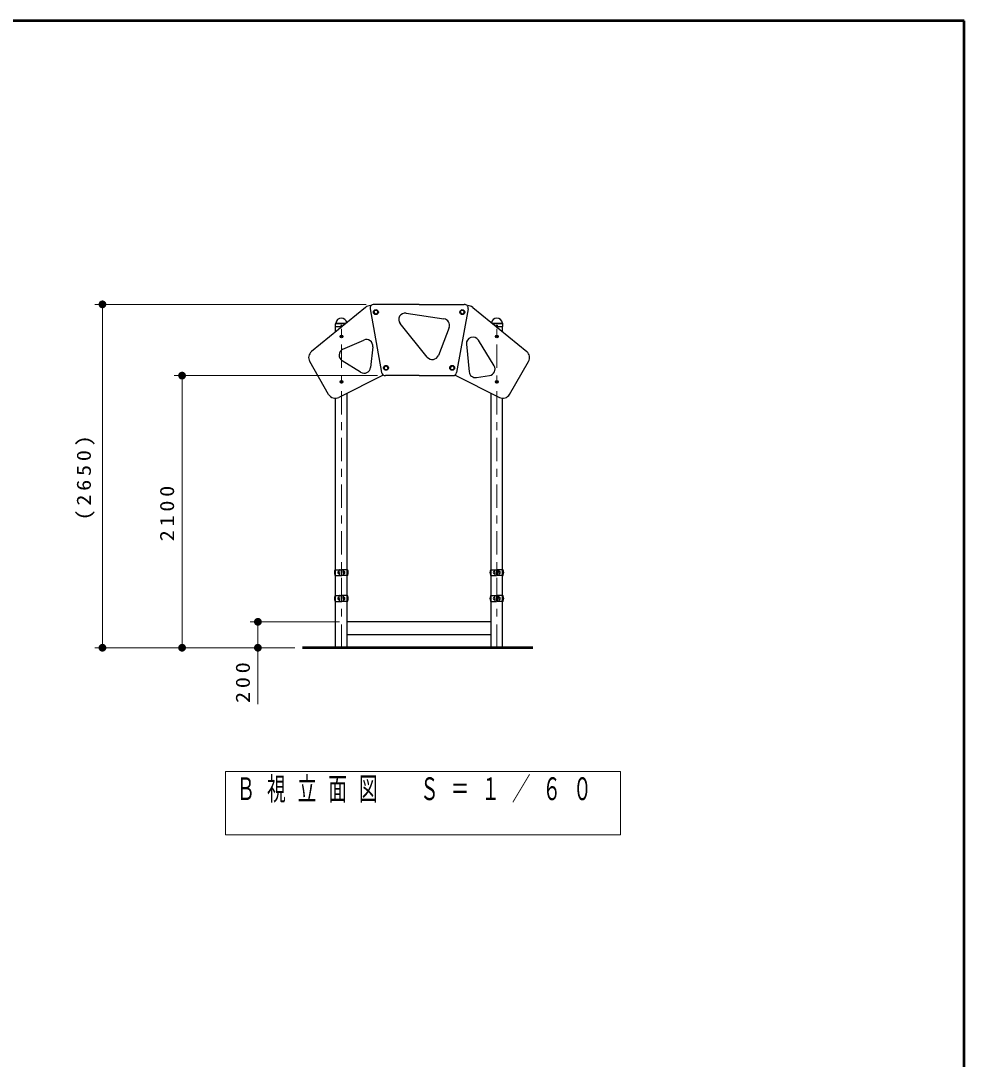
# Model space of a CAD drawing. Units: millimetres on the paper, scale 1:60. Extents: x -385 to 0, y -594 to 267.
# Drawn here: x -121.4 to 0, y -163.6 to -30 of the extents above; entities that cross this region are included whole.
import ezdxf

# ---------------------------------------------------------------- set-up
doc = ezdxf.new("R2010")
doc.units = ezdxf.units.MM
doc.linetypes.add('USER1', pattern=[4.5, 2.5, -2])
doc.linetypes.add('USER2', pattern=[6, 3, -1, 1, -1])
doc.layers.add('1_60', color=7, linetype='Continuous', lineweight=25)
doc.layers.add('NAKAMURA図枠', color=7, linetype='Continuous', lineweight=13)
doc.styles.add('ＭＳ ゴシック', font='')
doc.styles.get('ＭＳ ゴシック').set_extended_font_data('MS Gothic')

# ---------------------------------------------------------------- blocks, each defined once
blk = doc.blocks.new('filled_dot')
at = {"color": 0, "linetype": 'Continuous', "lineweight": -2, "const_width": 1.25}
blk.add_lwpolyline([(-0.625, 0, 1), (0.625, 0, 1)], format="xyb", close=True, dxfattribs=at)

msp = doc.modelspace()

# ---------------------------------------------------------------- linework, layer by layer
at = {"layer": '1_60', "lineweight": 13}
for p, q in [((-76.956, -66.476), (-111.881, -66.476)), ((-110.881, -110.643), (-110.881, -66.476)), ((-80.883, -68.967), (-79.599, -68.967)), ((-80.853, -68.909), (-79.528, -68.909)), ((-60.749, -68.909), (-59.427, -68.909)), ((-60.678, -68.967), (-59.394, -68.967)), ((-75.472, -75.643), (-101.635, -75.643)), ((-100.635, -110.643), (-100.635, -75.643)), ((-80.396, -107.309), (-91.881, -107.309)), ((-90.881, -117.893), (-90.881, -107.309)), ((-86.148, -110.643), (-111.881, -110.643)), ((-86.148, -110.643), (-101.635, -110.643)), ((-86.148, -110.643), (-91.881, -110.643)), ((-95.034, -126.576), (-95.034, -134.709)), ((-44.234, -126.576), (-95.034, -126.576)), ((-44.234, -134.709), (-44.234, -126.576)), ((-95.034, -134.709), (-44.234, -134.709))]:
    msp.add_line(p, q, dxfattribs=at)
at = {"layer": '1_60', "color": 190}
for p, q in [((-70.139, -66.475), (-75.956, -66.475)), ((-70.139, -66.475), (-64.321, -66.475)), ((-77.035, -66.868), (-83.982, -72.554)), ((-76.448, -67.065), (-74.963, -75.232)), ((-71.795, -67.603), (-66.938, -68.321)), ((-63.829, -67.065), (-65.314, -75.232)), ((-63.242, -66.868), (-56.296, -72.554)), ((-69.084, -73.265), (-72.565, -68.951)), ((-66.281, -69.443), (-67.657, -73.039)), ((-79.948, -72.256), (-77.264, -71.073)), ((-76.1, -71.926), (-76.391, -74.598)), ((-64.044, -71.594), (-63.703, -75.147)), ((-60.493, -74.374), (-62.503, -71.081)), ((-81.777, -78.049), (-84.214, -73.828)), ((-77.66, -75.215), (-80.052, -73.726)), ((-58.5, -78.049), (-56.063, -73.828)), ((-74.769, -75.582), (-80.462, -78.442)), ((-70.139, -75.642), (-74.472, -75.642)), ((-70.139, -75.642), (-65.806, -75.642)), ((-65.509, -75.582), (-59.815, -78.442)), ((-62.746, -75.891), (-61.077, -75.632))]:
    msp.add_line(p, q, dxfattribs=at)
at = {"layer": '1_60'}
for p, q in [((-80.913, -69.317), (-80.906, -68.986)), ((-80.905, -69.325), (-80.913, -69.317)), ((-80.905, -69.325), (-80.037, -69.325)), ((-80.886, -68.938), (-80.867, -68.92)), ((-80.881, -70.016), (-80.881, -69.325)), ((-60.24, -69.325), (-59.372, -69.325)), ((-59.392, -68.938), (-59.41, -68.92)), ((-59.397, -70.016), (-59.397, -69.325)), ((-59.364, -69.317), (-59.372, -69.325)), ((-59.364, -69.317), (-59.371, -68.986)), ((-80.881, -110.643), (-80.881, -78.549)), ((-79.396, -110.643), (-79.396, -77.907)), ((-60.881, -110.643), (-60.881, -77.907)), ((-59.396, -110.643), (-59.396, -78.549)), ((-60.881, -107.309), (-79.396, -107.309)), ((-60.881, -108.976), (-79.396, -108.976))]:
    msp.add_line(p, q, dxfattribs=at)
at = {"layer": '1_60', "linetype": 'USER1', "lineweight": 13}
for p, q in [((-80.881, -68.975), (-79.61, -68.975)), ((-60.668, -68.975), (-59.397, -68.975))]:
    msp.add_line(p, q, dxfattribs=at)
at = {"layer": '1_60', "linetype": 'USER2', "lineweight": 13}
for p, q in [((-80.139, -110.643), (-80.139, -68.976)), ((-60.139, -110.643), (-60.139, -68.976))]:
    msp.add_line(p, q, dxfattribs=at)
at = {"layer": '1_60', "color": 4}
for p, q in [((-80.177, -70.534), (-80.216, -70.6)), ((-80.216, -70.6), (-80.177, -70.667)), ((-80.177, -70.534), (-80.1, -70.534)), ((-80.177, -70.667), (-80.1, -70.667)), ((-80.1, -70.534), (-80.062, -70.6)), ((-80.062, -70.6), (-80.1, -70.667)), ((-60.177, -70.534), (-60.215, -70.6)), ((-60.215, -70.6), (-60.177, -70.667)), ((-60.1, -70.534), (-60.177, -70.534)), ((-60.1, -70.667), (-60.177, -70.667)), ((-60.1, -70.534), (-60.062, -70.6)), ((-60.062, -70.6), (-60.1, -70.667)), ((-80.177, -76.367), (-80.216, -76.434)), ((-80.216, -76.434), (-80.177, -76.501)), ((-80.177, -76.367), (-80.1, -76.367)), ((-80.177, -76.501), (-80.1, -76.501)), ((-80.1, -76.367), (-80.062, -76.434)), ((-80.062, -76.434), (-80.1, -76.501)), ((-60.177, -76.367), (-60.215, -76.434)), ((-60.215, -76.434), (-60.177, -76.501)), ((-60.1, -76.367), (-60.177, -76.367)), ((-60.1, -76.501), (-60.177, -76.501)), ((-60.1, -76.367), (-60.062, -76.434)), ((-60.062, -76.434), (-60.1, -76.501))]:
    msp.add_line(p, q, dxfattribs=at)
at = {"layer": '1_60', "color": 2}
for p, q in [((-80.907, -100.601), (-80.197, -100.601)), ((-80.906, -101.351), (-80.197, -101.351)), ((-80.41, -100.821), (-80.443, -100.82)), ((-80.41, -101.131), (-80.443, -101.132)), ((-80.41, -100.976), (-80.41, -100.618)), ((-80.41, -100.976), (-80.41, -101.334)), ((-80.164, -100.634), (-80.164, -101.318)), ((-80.114, -100.634), (-80.114, -101.318)), ((-79.37, -100.601), (-80.081, -100.601)), ((-79.37, -101.351), (-80.081, -101.351)), ((-79.868, -100.976), (-79.868, -100.618)), ((-79.868, -100.821), (-79.835, -100.82)), ((-79.868, -100.976), (-79.868, -101.334)), ((-79.868, -101.131), (-79.835, -101.132)), ((-60.907, -100.601), (-60.197, -100.601)), ((-60.906, -101.351), (-60.197, -101.351)), ((-60.41, -100.821), (-60.443, -100.82)), ((-60.41, -101.131), (-60.443, -101.132)), ((-60.41, -100.976), (-60.41, -100.618)), ((-60.41, -100.976), (-60.41, -101.334)), ((-60.164, -100.634), (-60.164, -101.318)), ((-60.114, -100.634), (-60.114, -101.318)), ((-59.37, -100.601), (-60.081, -100.601)), ((-59.37, -101.351), (-60.081, -101.351)), ((-59.868, -100.976), (-59.868, -100.618)), ((-59.868, -100.821), (-59.835, -100.82)), ((-59.868, -100.976), (-59.868, -101.334)), ((-59.868, -101.131), (-59.835, -101.132)), ((-80.907, -103.934), (-80.197, -103.934)), ((-80.41, -104.155), (-80.443, -104.154)), ((-80.41, -104.309), (-80.41, -103.951)), ((-80.164, -103.968), (-80.164, -104.651)), ((-80.114, -103.968), (-80.114, -104.651)), ((-79.37, -103.934), (-80.081, -103.934)), ((-79.868, -104.309), (-79.868, -103.951)), ((-79.868, -104.155), (-79.835, -104.154)), ((-60.907, -103.934), (-60.197, -103.934)), ((-60.41, -104.155), (-60.443, -104.154)), ((-60.41, -104.309), (-60.41, -103.951)), ((-60.164, -103.968), (-60.164, -104.651)), ((-60.114, -103.968), (-60.114, -104.651)), ((-59.37, -103.934), (-60.081, -103.934)), ((-59.868, -104.309), (-59.868, -103.951)), ((-59.868, -104.155), (-59.835, -104.154)), ((-80.906, -104.684), (-80.197, -104.684)), ((-80.41, -104.464), (-80.443, -104.465)), ((-80.41, -104.309), (-80.41, -104.668)), ((-79.37, -104.684), (-80.081, -104.684)), ((-79.868, -104.309), (-79.868, -104.668)), ((-79.868, -104.464), (-79.835, -104.465)), ((-60.906, -104.684), (-60.197, -104.684)), ((-60.41, -104.464), (-60.443, -104.465)), ((-60.41, -104.309), (-60.41, -104.668)), ((-59.37, -104.684), (-60.081, -104.684)), ((-59.868, -104.309), (-59.868, -104.668)), ((-59.868, -104.464), (-59.835, -104.465))]:
    msp.add_line(p, q, dxfattribs=at)
at = {"layer": '1_60', "lineweight": 50}
msp.add_line((-55.52, -110.643), (-85.148, -110.643), dxfattribs=at)
at = {"layer": '1_60', "color": 2}
for centre in [(-75.696, -67.475), (-64.581, -67.475), (-74.393, -74.642), (-65.884, -74.642)]:
    msp.add_circle(centre, 0.317, dxfattribs=at)
at = {"layer": '1_60', "color": 2, "lineweight": 13}
for centre in [(-75.696, -67.475), (-64.581, -67.475), (-74.393, -74.642), (-65.884, -74.642)]:
    msp.add_circle(centre, 0.212, dxfattribs=at)
at = {"layer": '1_60'}
for centre in [(-80.139, -69.192), (-60.139, -69.192)]:
    msp.add_circle(centre, 0.05, dxfattribs=at)
at = {"layer": '1_60', "color": 4}
for centre in [(-80.139, -70.6), (-60.139, -70.6), (-80.139, -76.434), (-60.139, -76.434)]:
    msp.add_circle(centre, 0.175, dxfattribs=at)
at = {"layer": '1_60', "color": 4, "linetype": 'USER1', "lineweight": 13}
for centre in [(-80.139, -70.6), (-60.139, -70.6), (-80.139, -76.434), (-60.139, -76.434)]:
    msp.add_circle(centre, 0.104, dxfattribs=at)
at = {"layer": '1_60', "color": 4, "lineweight": 13}
for centre in [(-80.139, -70.6), (-60.139, -70.6), (-80.139, -76.434), (-60.139, -76.434)]:
    msp.add_circle(centre, 0.0917, dxfattribs=at)
at = {"layer": '1_60', "color": 190}
for centre, radius, start, end in [((-76.402, -67.642), 1, 90, 129.30242), ((-75.956, -66.975), 0.5, 90, 190.30485), ((-64.321, -66.975), 0.5, 349.69515, 90), ((-63.875, -67.642), 1, 50.69758, 90), ((-71.917, -68.428), 0.833, 81.59349, 218.90113), ((-67.06, -69.145), 0.833, 339.0605, 81.59349), ((-63.215, -71.515), 0.833, 31.39876, 185.47985), ((-76.928, -71.835), 0.833, 353.77417, 113.79484), ((-83.348, -73.328), 1, 129.30242, 210), ((-79.611, -73.019), 0.833, 113.79484, 238.09984), ((-68.436, -72.741), 0.833, 218.90113, 339.0605), ((-56.929, -73.328), 1, 330, 50.69758), ((-77.22, -74.507), 0.833, 238.09984, 353.77417), ((-61.204, -74.809), 0.833, 278.81825, 31.39876), ((-74.472, -75.142), 0.5, 190.30485, 270), ((-65.806, -75.142), 0.5, 270, 349.69515), ((-62.874, -75.068), 0.833, 185.47985, 278.81825), ((-80.911, -77.549), 1, 210, 296.67357), ((-59.366, -77.549), 1, 243.32643, 330)]:
    msp.add_arc(centre, radius, start, end, dxfattribs=at)
at = {"layer": '1_60'}
for centre, radius, start, end in [((-80.836, -68.988), 0.07, 135, 178.99605), ((-80.9, -68.887), 0.0467, 315, 353.3676), ((-80.139, -68.975), 0.72, 90, 173.3676), ((-80.139, -68.975), 0.72, 11.55636, 90), ((-60.139, -68.975), 0.72, 90, 168.44364), ((-60.139, -68.975), 0.72, 6.6324, 90), ((-59.377, -68.887), 0.0467, 186.6324, 225), ((-59.441, -68.988), 0.07, 1.00395, 45)]:
    msp.add_arc(centre, radius, start, end, dxfattribs=at)
at = {"layer": '1_60', "color": 2}
for centre, radius, start, end in [((-80.096, -100.976), 0.935, 159.19706, 200.80294), ((-80.907, -100.668), 0.0667, 90, 159.19706), ((-80.907, -101.284), 0.0667, 200.80294, 270), ((-80.448, -100.976), 0.156, 88, 272), ((-80.393, -100.618), 0.0167, 90, 180), ((-80.393, -101.334), 0.0167, 180, 270), ((-80.197, -100.634), 0.0333, 0, 90), ((-80.197, -101.318), 0.0333, 270, 0), ((-80.081, -100.634), 0.0333, 90, 180), ((-80.081, -101.318), 0.0333, 180, 270), ((-79.885, -100.618), 0.0167, 0, 90), ((-79.885, -101.334), 0.0167, 270, 0), ((-79.829, -100.976), 0.156, 268, 92), ((-79.37, -100.668), 0.0667, 20.80294, 90), ((-79.37, -101.284), 0.0667, 270, 339.19706), ((-80.182, -100.976), 0.935, 339.19706, 20.80294), ((-60.096, -100.976), 0.935, 159.19706, 200.80294), ((-60.907, -100.668), 0.0667, 90, 159.19706), ((-60.907, -101.284), 0.0667, 200.80294, 270), ((-60.448, -100.976), 0.156, 88, 272), ((-60.393, -100.618), 0.0167, 90, 180), ((-60.393, -101.334), 0.0167, 180, 270), ((-60.197, -100.634), 0.0333, 0, 90), ((-60.197, -101.318), 0.0333, 270, 0), ((-60.081, -100.634), 0.0333, 90, 180), ((-60.081, -101.318), 0.0333, 180, 270), ((-59.885, -100.618), 0.0167, 0, 90), ((-59.885, -101.334), 0.0167, 270, 0), ((-59.829, -100.976), 0.156, 268, 92), ((-59.37, -100.668), 0.0667, 20.80294, 90), ((-59.37, -101.284), 0.0667, 270, 339.19706), ((-60.182, -100.976), 0.935, 339.19706, 20.80294), ((-80.096, -104.309), 0.935, 159.19706, 200.80294), ((-80.907, -104.001), 0.0667, 90, 159.19706), ((-80.448, -104.309), 0.156, 88, 272), ((-80.393, -103.951), 0.0167, 90, 180), ((-80.197, -103.968), 0.0333, 0, 90), ((-80.081, -103.968), 0.0333, 90, 180), ((-79.885, -103.951), 0.0167, 0, 90), ((-79.829, -104.309), 0.156, 268, 92), ((-79.37, -104.001), 0.0667, 20.80294, 90), ((-80.182, -104.309), 0.935, 339.19706, 20.80294), ((-60.096, -104.309), 0.935, 159.19706, 200.80294), ((-60.907, -104.001), 0.0667, 90, 159.19706), ((-60.448, -104.309), 0.156, 88, 272), ((-60.393, -103.951), 0.0167, 90, 180), ((-60.197, -103.968), 0.0333, 0, 90), ((-60.081, -103.968), 0.0333, 90, 180), ((-59.885, -103.951), 0.0167, 0, 90), ((-59.829, -104.309), 0.156, 268, 92), ((-59.37, -104.001), 0.0667, 20.80294, 90), ((-60.182, -104.309), 0.935, 339.19706, 20.80294), ((-80.907, -104.618), 0.0667, 200.80294, 270), ((-80.393, -104.668), 0.0167, 180, 270), ((-80.197, -104.651), 0.0333, 270, 0), ((-80.081, -104.651), 0.0333, 180, 270), ((-79.885, -104.668), 0.0167, 270, 0), ((-79.37, -104.618), 0.0667, 270, 339.19706), ((-60.907, -104.618), 0.0667, 200.80294, 270), ((-60.393, -104.668), 0.0167, 180, 270), ((-60.197, -104.651), 0.0333, 270, 0), ((-60.081, -104.651), 0.0333, 180, 270), ((-59.885, -104.668), 0.0167, 270, 0), ((-59.37, -104.618), 0.0667, 270, 339.19706)]:
    msp.add_arc(centre, radius, start, end, dxfattribs=at)
at = {"layer": 'NAKAMURA図枠', "lineweight": 50}
for p, q in [((0, -30), (-385, -30)), ((0, -297), (0, -30))]:
    msp.add_line(p, q, dxfattribs=at)

# ---------------------------------------------------------------- block references
at = {"layer": '1_60', "lineweight": 13, "xscale": 0.4, "yscale": 0.4}
for p, rotation in [((-110.881, -66.476), 270), ((-100.635, -75.643), 270), ((-90.881, -107.309), 270), ((-110.881, -110.643), 90), ((-100.635, -110.643), 90), ((-90.881, -110.643), 90)]:
    msp.add_blockref('filled_dot', p, dxfattribs=dict(at, rotation=rotation))

# ---------------------------------------------------------------- texts
at = {"layer": '1_60', "char_height": 1.833, "attachment_point": 8, "rotation": 90, "style": 'ＭＳ ゴシック'}
for s, insert in [('\\T1.33;\\W1.15;(2650)', (-111.881, -88.559)), ('\\T1.33;\\W1.15;2100', (-101.635, -93.143)), ('\\T1.33;\\W1.15;200', (-91.881, -114.893))]:
    msp.add_mtext(s, dxfattribs=dict(at, insert=insert))
at = {"layer": '1_60', "insert": (-93.634, -127.309), "char_height": 2.933, "attachment_point": 1, "style": 'ＭＳ ゴシック'}
msp.add_mtext('\\T1.64;\\W0.6;Ｂ視立面図\u3000Ｓ＝１／６０', dxfattribs=at)

doc.saveas('drawing.dxf')
